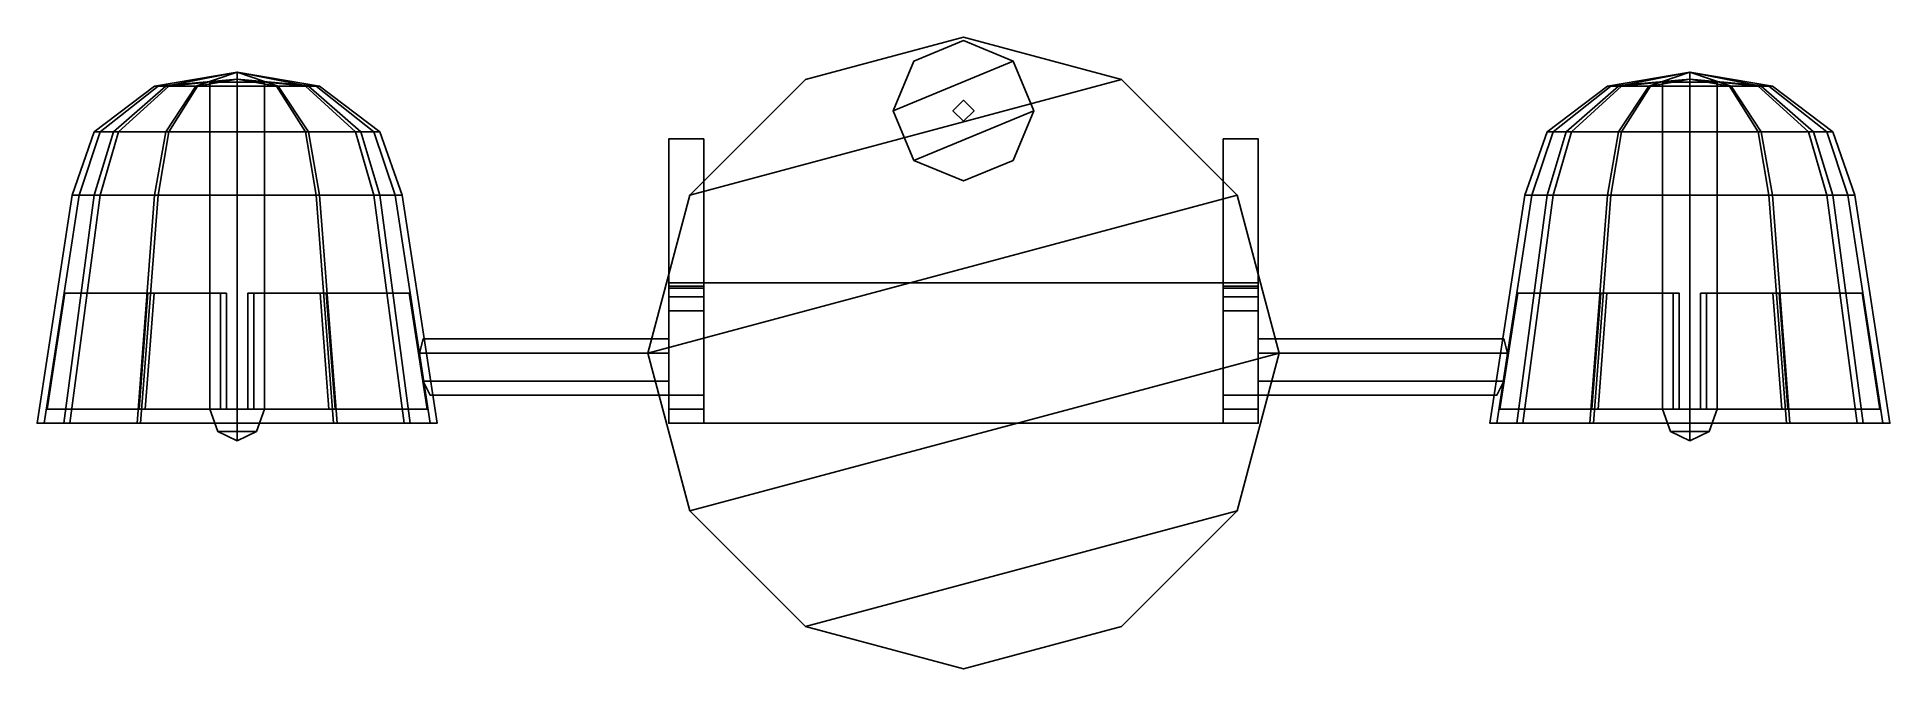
# Model space of a CAD drawing. Extents: x -2.64 to 2.64, y -0.9 to 0.9.
import ezdxf

# ---------------------------------------------------------------- set-up
doc = ezdxf.new("R2010")
doc.units = 0
doc.layers.add('TURRET', color=2, linetype='CONTINUOUS')

msp = doc.modelspace()

# ---------------------------------------------------------------- linework, layer by layer
at = {"layer": 'TURRET'}
for points in [[(-0.7794, 0.45, 0.24), (0.45, 0.7794, 0.24), (0, 0.9, 0.24), (-0.45, 0.7794, 0.24)], [(0, 0.9, 0.1), (-0.45, 0.7794, 0.1), (-0.45, 0.7794, 0.24), (0, 0.9, 0.24)], [(0.45, 0.7794, 0.1), (0, 0.9, 0.1), (0, 0.9, 0.24), (0.45, 0.7794, 0.24)], [(-0.2, 0.69, 0.78), (0.1414, 0.8314, 0.78), (0, 0.89, 0.78), (-0.1414, 0.8314, 0.78)], [(0, 0.89, 0.73), (-0.1414, 0.8314, 0.73), (-0.1414, 0.8314, 0.78), (0, 0.89, 0.78)], [(0.1414, 0.8314, 0.73), (0, 0.89, 0.73), (0, 0.89, 0.78), (0.1414, 0.8314, 0.78)], [(-2.07, 0.8, 0.44), (-2.2735, 0.76, 0.3225), (-2.305, 0.76, 0.44), (-2.07, 0.8, 0.44)], [(-2.07, 0.8, 0.44), (-2.305, 0.76, 0.44), (-2.2735, 0.76, 0.5575), (-2.07, 0.8, 0.44)], [(-2.07, 0.8, 0.44), (-2.1875, 0.76, 0.2365), (-2.2735, 0.76, 0.3225), (-2.07, 0.8, 0.44)], [(-2.07, 0.8, 0.44), (-2.2735, 0.76, 0.5575), (-2.1875, 0.76, 0.6435), (-2.07, 0.8, 0.44)], [(-2.07, 0.8, 0.44), (-2.07, 0.76, 0.205), (-2.1875, 0.76, 0.2365), (-2.07, 0.8, 0.44)], [(-2.07, 0.8, 0.44), (-2.1875, 0.76, 0.6435), (-2.07, 0.76, 0.675), (-2.07, 0.8, 0.44)], [(-2.07, 0.8, 0.44), (-1.835, 0.76, 0.44), (-1.8665, 0.76, 0.3225), (-2.07, 0.8, 0.44)], [(-2.07, 0.8, 0.44), (-1.8665, 0.76, 0.3225), (-1.9525, 0.76, 0.2365), (-2.07, 0.8, 0.44)], [(-2.07, 0.8, 0.44), (-1.9525, 0.76, 0.2365), (-2.07, 0.76, 0.205), (-2.07, 0.8, 0.44)], [(-2.07, 0.8, 0.44), (-2.07, 0.76, 0.675), (-1.9525, 0.76, 0.6435), (-2.07, 0.8, 0.44)], [(-2.07, 0.8, 0.44), (-1.9525, 0.76, 0.6435), (-1.8665, 0.76, 0.5575), (-2.07, 0.8, 0.44)], [(-2.07, 0.8, 0.44), (-1.8665, 0.76, 0.5575), (-1.835, 0.76, 0.44), (-2.07, 0.8, 0.44)], [(-0.1414, 0.8314, 0.73), (-0.2, 0.69, 0.73), (-0.2, 0.69, 0.78), (-0.1414, 0.8314, 0.78)], [(-0.1414, 0.5486, 0.78), (0.2, 0.69, 0.78), (0.1414, 0.8314, 0.78), (-0.2, 0.69, 0.78)], [(0.2, 0.69, 0.73), (0.1414, 0.8314, 0.73), (0.1414, 0.8314, 0.78), (0.2, 0.69, 0.78)], [(2.07, 0.8, 0.44), (1.8665, 0.76, 0.3225), (1.835, 0.76, 0.44), (2.07, 0.8, 0.44)], [(2.07, 0.8, 0.44), (1.835, 0.76, 0.44), (1.8665, 0.76, 0.5575), (2.07, 0.8, 0.44)], [(2.07, 0.8, 0.44), (1.9525, 0.76, 0.2365), (1.8665, 0.76, 0.3225), (2.07, 0.8, 0.44)], [(2.07, 0.8, 0.44), (1.8665, 0.76, 0.5575), (1.9525, 0.76, 0.6435), (2.07, 0.8, 0.44)], [(2.07, 0.8, 0.44), (2.07, 0.76, 0.205), (1.9525, 0.76, 0.2365), (2.07, 0.8, 0.44)], [(2.07, 0.8, 0.44), (1.9525, 0.76, 0.6435), (2.07, 0.76, 0.675), (2.07, 0.8, 0.44)], [(2.07, 0.8, 0.44), (2.305, 0.76, 0.44), (2.2735, 0.76, 0.3225), (2.07, 0.8, 0.44)], [(2.07, 0.8, 0.44), (2.2735, 0.76, 0.3225), (2.1875, 0.76, 0.2365), (2.07, 0.8, 0.44)], [(2.07, 0.8, 0.44), (2.1875, 0.76, 0.2365), (2.07, 0.76, 0.205), (2.07, 0.8, 0.44)], [(2.07, 0.8, 0.44), (2.07, 0.76, 0.675), (2.1875, 0.76, 0.6435), (2.07, 0.8, 0.44)], [(2.07, 0.8, 0.44), (2.1875, 0.76, 0.6435), (2.2735, 0.76, 0.5575), (2.07, 0.8, 0.44)], [(2.07, 0.8, 0.44), (2.2735, 0.76, 0.5575), (2.305, 0.76, 0.44), (2.07, 0.8, 0.44)], [(-2.2735, 0.76, 0.3225), (-2.4225, 0.63, 0.2365), (-2.477, 0.63, 0.44), (-2.305, 0.76, 0.44)], [(-2.305, 0.76, 0.44), (-2.477, 0.63, 0.44), (-2.4225, 0.63, 0.6435), (-2.2735, 0.76, 0.5575)], [(-2.295, 0.76, 0.44), (-2.4597, 0.63, 0.44), (-2.4075, 0.63, 0.2451), (-2.2649, 0.76, 0.3275)], [(-2.2649, 0.76, 0.5525), (-2.4075, 0.63, 0.6349), (-2.4597, 0.63, 0.44), (-2.295, 0.76, 0.44)], [(-2.1875, 0.76, 0.2365), (-2.2735, 0.63, 0.0875), (-2.4225, 0.63, 0.2365), (-2.2735, 0.76, 0.3225)], [(-2.2735, 0.76, 0.5575), (-2.4225, 0.63, 0.6435), (-2.2735, 0.63, 0.7925), (-2.1875, 0.76, 0.6435)], [(-2.2649, 0.76, 0.3275), (-2.4075, 0.63, 0.2451), (-2.2649, 0.63, 0.1025), (-2.1825, 0.76, 0.2451)], [(-2.1825, 0.76, 0.6349), (-2.2649, 0.63, 0.7775), (-2.4075, 0.63, 0.6349), (-2.2649, 0.76, 0.5525)], [(-2.07, 0.78, 0.44), (-2.295, 0.76, 0.44), (-2.2649, 0.76, 0.3275), (-2.07, 0.78, 0.44)], [(-2.07, 0.78, 0.44), (-2.2649, 0.76, 0.5525), (-2.295, 0.76, 0.44), (-2.07, 0.78, 0.44)], [(-2.07, 0.76, 0.205), (-2.07, 0.63, 0.033), (-2.2735, 0.63, 0.0875), (-2.1875, 0.76, 0.2365)], [(-2.1875, 0.76, 0.6435), (-2.2735, 0.63, 0.7925), (-2.07, 0.63, 0.847), (-2.07, 0.76, 0.675)], [(-2.07, 0.78, 0.44), (-2.2649, 0.76, 0.3275), (-2.1825, 0.76, 0.2451), (-2.07, 0.78, 0.44)], [(-2.07, 0.78, 0.44), (-2.1825, 0.76, 0.6349), (-2.2649, 0.76, 0.5525), (-2.07, 0.78, 0.44)], [(-2.1825, 0.76, 0.2451), (-2.2649, 0.63, 0.1025), (-2.07, 0.63, 0.0503), (-2.07, 0.76, 0.215)], [(-2.07, 0.76, 0.665), (-2.07, 0.63, 0.8297), (-2.2649, 0.63, 0.7775), (-2.1825, 0.76, 0.6349)], [(-2.07, 0.78, 0.44), (-2.1825, 0.76, 0.2451), (-2.07, 0.76, 0.215), (-2.07, 0.78, 0.44)], [(-2.07, 0.78, 0.44), (-2.07, 0.76, 0.665), (-2.1825, 0.76, 0.6349), (-2.07, 0.78, 0.44)], [(-2.07, -0.16, 0.35), (-2.1479, -0.16, 0.395), (-2.1479, 0.772, 0.395), (-2.07, 0.772, 0.35)], [(-2.1479, -0.16, 0.395), (-2.1479, -0.16, 0.485), (-2.1479, 0.772, 0.485), (-2.1479, 0.772, 0.395)], [(-2.1479, -0.16, 0.485), (-2.07, -0.16, 0.53), (-2.07, 0.772, 0.53), (-2.1479, 0.772, 0.485)], [(-2.07, 0.78, 0.44), (-2.07, 0.76, 0.215), (-1.9575, 0.76, 0.2451), (-2.07, 0.78, 0.44)], [(-2.07, 0.78, 0.44), (-1.9575, 0.76, 0.2451), (-1.8751, 0.76, 0.3275), (-2.07, 0.78, 0.44)], [(-2.07, 0.78, 0.44), (-1.8751, 0.76, 0.3275), (-1.845, 0.76, 0.44), (-2.07, 0.78, 0.44)], [(-2.07, 0.78, 0.44), (-1.8751, 0.76, 0.5525), (-1.9575, 0.76, 0.6349), (-2.07, 0.78, 0.44)], [(-2.07, 0.78, 0.44), (-1.9575, 0.76, 0.6349), (-2.07, 0.76, 0.665), (-2.07, 0.78, 0.44)], [(-2.07, 0.78, 0.44), (-1.845, 0.76, 0.44), (-1.8751, 0.76, 0.5525), (-2.07, 0.78, 0.44)], [(-1.9921, -0.16, 0.395), (-2.07, -0.16, 0.35), (-2.07, 0.772, 0.35), (-1.9921, 0.772, 0.395)], [(-2.07, -0.16, 0.53), (-1.9921, -0.16, 0.485), (-1.9921, 0.772, 0.485), (-2.07, 0.772, 0.53)], [(-1.9525, 0.76, 0.2365), (-1.8665, 0.63, 0.0875), (-2.07, 0.63, 0.033), (-2.07, 0.76, 0.205)], [(-2.07, 0.76, 0.215), (-2.07, 0.63, 0.0503), (-1.8751, 0.63, 0.1025), (-1.9575, 0.76, 0.2451)], [(-2.07, 0.76, 0.675), (-2.07, 0.63, 0.847), (-1.8665, 0.63, 0.7925), (-1.9525, 0.76, 0.6435)], [(-1.9575, 0.76, 0.6349), (-1.8751, 0.63, 0.7775), (-2.07, 0.63, 0.8297), (-2.07, 0.76, 0.665)], [(-1.9921, -0.16, 0.485), (-1.9921, -0.16, 0.395), (-1.9921, 0.772, 0.395), (-1.9921, 0.772, 0.485)], [(-1.9575, 0.76, 0.2451), (-1.8751, 0.63, 0.1025), (-1.7325, 0.63, 0.2451), (-1.8751, 0.76, 0.3275)], [(-1.8751, 0.76, 0.5525), (-1.7325, 0.63, 0.6349), (-1.8751, 0.63, 0.7775), (-1.9575, 0.76, 0.6349)], [(-1.8665, 0.76, 0.3225), (-1.7175, 0.63, 0.2365), (-1.8665, 0.63, 0.0875), (-1.9525, 0.76, 0.2365)], [(-1.9525, 0.76, 0.6435), (-1.8665, 0.63, 0.7925), (-1.7175, 0.63, 0.6435), (-1.8665, 0.76, 0.5575)], [(-1.8751, 0.76, 0.3275), (-1.7325, 0.63, 0.2451), (-1.6803, 0.63, 0.44), (-1.845, 0.76, 0.44)], [(-1.845, 0.76, 0.44), (-1.6803, 0.63, 0.44), (-1.7325, 0.63, 0.6349), (-1.8751, 0.76, 0.5525)], [(-1.835, 0.76, 0.44), (-1.663, 0.63, 0.44), (-1.7175, 0.63, 0.2365), (-1.8665, 0.76, 0.3225)], [(-1.8665, 0.76, 0.5575), (-1.7175, 0.63, 0.6435), (-1.663, 0.63, 0.44), (-1.835, 0.76, 0.44)], [(-0.9, 0, 0.24), (0.7794, 0.45, 0.24), (0.45, 0.7794, 0.24), (-0.7794, 0.45, 0.24)], [(-0.45, 0.7794, 0.1), (-0.7794, 0.45, 0.1), (-0.7794, 0.45, 0.24), (-0.45, 0.7794, 0.24)], [(0.7794, 0.45, 0.1), (0.45, 0.7794, 0.1), (0.45, 0.7794, 0.24), (0.7794, 0.45, 0.24)], [(1.8665, 0.76, 0.3225), (1.7175, 0.63, 0.2365), (1.663, 0.63, 0.44), (1.835, 0.76, 0.44)], [(1.835, 0.76, 0.44), (1.663, 0.63, 0.44), (1.7175, 0.63, 0.6435), (1.8665, 0.76, 0.5575)], [(1.845, 0.76, 0.44), (1.6803, 0.63, 0.44), (1.7325, 0.63, 0.2451), (1.8751, 0.76, 0.3275)], [(1.8751, 0.76, 0.5525), (1.7325, 0.63, 0.6349), (1.6803, 0.63, 0.44), (1.845, 0.76, 0.44)], [(1.9525, 0.76, 0.2365), (1.8665, 0.63, 0.0875), (1.7175, 0.63, 0.2365), (1.8665, 0.76, 0.3225)], [(1.8665, 0.76, 0.5575), (1.7175, 0.63, 0.6435), (1.8665, 0.63, 0.7925), (1.9525, 0.76, 0.6435)], [(1.8751, 0.76, 0.3275), (1.7325, 0.63, 0.2451), (1.8751, 0.63, 0.1025), (1.9575, 0.76, 0.2451)], [(1.9575, 0.76, 0.6349), (1.8751, 0.63, 0.7775), (1.7325, 0.63, 0.6349), (1.8751, 0.76, 0.5525)], [(2.07, 0.78, 0.44), (1.845, 0.76, 0.44), (1.8751, 0.76, 0.3275), (2.07, 0.78, 0.44)], [(2.07, 0.78, 0.44), (1.8751, 0.76, 0.5525), (1.845, 0.76, 0.44), (2.07, 0.78, 0.44)], [(2.07, 0.76, 0.205), (2.07, 0.63, 0.033), (1.8665, 0.63, 0.0875), (1.9525, 0.76, 0.2365)], [(1.9525, 0.76, 0.6435), (1.8665, 0.63, 0.7925), (2.07, 0.63, 0.847), (2.07, 0.76, 0.675)], [(2.07, 0.78, 0.44), (1.8751, 0.76, 0.3275), (1.9575, 0.76, 0.2451), (2.07, 0.78, 0.44)], [(2.07, 0.78, 0.44), (1.9575, 0.76, 0.6349), (1.8751, 0.76, 0.5525), (2.07, 0.78, 0.44)], [(1.9575, 0.76, 0.2451), (1.8751, 0.63, 0.1025), (2.07, 0.63, 0.0503), (2.07, 0.76, 0.215)], [(2.07, 0.76, 0.665), (2.07, 0.63, 0.8297), (1.8751, 0.63, 0.7775), (1.9575, 0.76, 0.6349)], [(2.07, 0.78, 0.44), (1.9575, 0.76, 0.2451), (2.07, 0.76, 0.215), (2.07, 0.78, 0.44)], [(2.07, 0.78, 0.44), (2.07, 0.76, 0.665), (1.9575, 0.76, 0.6349), (2.07, 0.78, 0.44)], [(2.07, -0.16, 0.35), (1.9921, -0.16, 0.395), (1.9921, 0.772, 0.395), (2.07, 0.772, 0.35)], [(1.9921, -0.16, 0.395), (1.9921, -0.16, 0.485), (1.9921, 0.772, 0.485), (1.9921, 0.772, 0.395)], [(1.9921, -0.16, 0.485), (2.07, -0.16, 0.53), (2.07, 0.772, 0.53), (1.9921, 0.772, 0.485)], [(2.07, 0.78, 0.44), (2.07, 0.76, 0.215), (2.1825, 0.76, 0.2451), (2.07, 0.78, 0.44)], [(2.07, 0.78, 0.44), (2.1825, 0.76, 0.2451), (2.2649, 0.76, 0.3275), (2.07, 0.78, 0.44)], [(2.07, 0.78, 0.44), (2.2649, 0.76, 0.3275), (2.295, 0.76, 0.44), (2.07, 0.78, 0.44)], [(2.07, 0.78, 0.44), (2.2649, 0.76, 0.5525), (2.1825, 0.76, 0.6349), (2.07, 0.78, 0.44)], [(2.07, 0.78, 0.44), (2.1825, 0.76, 0.6349), (2.07, 0.76, 0.665), (2.07, 0.78, 0.44)], [(2.07, 0.78, 0.44), (2.295, 0.76, 0.44), (2.2649, 0.76, 0.5525), (2.07, 0.78, 0.44)], [(2.1479, -0.16, 0.395), (2.07, -0.16, 0.35), (2.07, 0.772, 0.35), (2.1479, 0.772, 0.395)], [(2.07, -0.16, 0.53), (2.1479, -0.16, 0.485), (2.1479, 0.772, 0.485), (2.07, 0.772, 0.53)], [(2.1875, 0.76, 0.2365), (2.2735, 0.63, 0.0875), (2.07, 0.63, 0.033), (2.07, 0.76, 0.205)], [(2.07, 0.76, 0.215), (2.07, 0.63, 0.0503), (2.2649, 0.63, 0.1025), (2.1825, 0.76, 0.2451)], [(2.07, 0.76, 0.675), (2.07, 0.63, 0.847), (2.2735, 0.63, 0.7925), (2.1875, 0.76, 0.6435)], [(2.1825, 0.76, 0.6349), (2.2649, 0.63, 0.7775), (2.07, 0.63, 0.8297), (2.07, 0.76, 0.665)], [(2.1479, -0.16, 0.485), (2.1479, -0.16, 0.395), (2.1479, 0.772, 0.395), (2.1479, 0.772, 0.485)], [(2.1825, 0.76, 0.2451), (2.2649, 0.63, 0.1025), (2.4075, 0.63, 0.2451), (2.2649, 0.76, 0.3275)], [(2.2649, 0.76, 0.5525), (2.4075, 0.63, 0.6349), (2.2649, 0.63, 0.7775), (2.1825, 0.76, 0.6349)], [(2.2735, 0.76, 0.3225), (2.4225, 0.63, 0.2365), (2.2735, 0.63, 0.0875), (2.1875, 0.76, 0.2365)], [(2.1875, 0.76, 0.6435), (2.2735, 0.63, 0.7925), (2.4225, 0.63, 0.6435), (2.2735, 0.76, 0.5575)], [(2.2649, 0.76, 0.3275), (2.4075, 0.63, 0.2451), (2.4597, 0.63, 0.44), (2.295, 0.76, 0.44)], [(2.295, 0.76, 0.44), (2.4597, 0.63, 0.44), (2.4075, 0.63, 0.6349), (2.2649, 0.76, 0.5525)], [(2.305, 0.76, 0.44), (2.477, 0.63, 0.44), (2.4225, 0.63, 0.2365), (2.2735, 0.76, 0.3225)], [(2.2735, 0.76, 0.5575), (2.4225, 0.63, 0.6435), (2.477, 0.63, 0.44), (2.305, 0.76, 0.44)], [(-0.2, 0.69, 0.73), (-0.1414, 0.5486, 0.73), (-0.1414, 0.5486, 0.78), (-0.2, 0.69, 0.78)], [(0, 0.49, 0.78), (0.1414, 0.5486, 0.78), (0.2, 0.69, 0.78), (-0.1414, 0.5486, 0.78)], [(0, 0.72, 0.24), (-0.03, 0.69, 0.24), (-0.03, 0.69, 0.73), (0, 0.72, 0.73)], [(-0.03, 0.69, 0.24), (0, 0.66, 0.24), (0, 0.66, 0.73), (-0.03, 0.69, 0.73)], [(0.03, 0.69, 0.24), (0, 0.72, 0.24), (0, 0.72, 0.73), (0.03, 0.69, 0.73)], [(0, 0.66, 0.24), (0.03, 0.69, 0.24), (0.03, 0.69, 0.73), (0, 0.66, 0.73)], [(0.1414, 0.5486, 0.73), (0.2, 0.69, 0.73), (0.2, 0.69, 0.78), (0.1414, 0.5486, 0.78)], [(-2.4225, 0.63, 0.2365), (-2.477, 0.45, 0.205), (-2.54, 0.45, 0.44), (-2.477, 0.63, 0.44)], [(-2.477, 0.63, 0.44), (-2.54, 0.45, 0.44), (-2.477, 0.45, 0.675), (-2.4225, 0.63, 0.6435)], [(-2.4597, 0.63, 0.44), (-2.52, 0.45, 0.44), (-2.4597, 0.45, 0.215), (-2.4075, 0.63, 0.2451)], [(-2.4075, 0.63, 0.6349), (-2.4597, 0.45, 0.665), (-2.52, 0.45, 0.44), (-2.4597, 0.63, 0.44)], [(-2.2735, 0.63, 0.0875), (-2.305, 0.45, 0.033), (-2.477, 0.45, 0.205), (-2.4225, 0.63, 0.2365)], [(-2.4225, 0.63, 0.6435), (-2.477, 0.45, 0.675), (-2.305, 0.45, 0.847), (-2.2735, 0.63, 0.7925)], [(-2.4075, 0.63, 0.2451), (-2.4597, 0.45, 0.215), (-2.295, 0.45, 0.0503), (-2.2649, 0.63, 0.1025)], [(-2.2649, 0.63, 0.7775), (-2.295, 0.45, 0.8297), (-2.4597, 0.45, 0.665), (-2.4075, 0.63, 0.6349)], [(-2.07, 0.63, 0.033), (-2.07, 0.45, -0.03), (-2.305, 0.45, 0.033), (-2.2735, 0.63, 0.0875)], [(-2.2735, 0.63, 0.7925), (-2.305, 0.45, 0.847), (-2.07, 0.45, 0.91), (-2.07, 0.63, 0.847)], [(-2.2649, 0.63, 0.1025), (-2.295, 0.45, 0.0503), (-2.07, 0.45, -0.01), (-2.07, 0.63, 0.0503)], [(-2.07, 0.63, 0.8297), (-2.07, 0.45, 0.89), (-2.295, 0.45, 0.8297), (-2.2649, 0.63, 0.7775)], [(-1.8665, 0.63, 0.0875), (-1.835, 0.45, 0.033), (-2.07, 0.45, -0.03), (-2.07, 0.63, 0.033)], [(-2.07, 0.63, 0.0503), (-2.07, 0.45, -0.01), (-1.845, 0.45, 0.0503), (-1.8751, 0.63, 0.1025)], [(-2.07, 0.63, 0.847), (-2.07, 0.45, 0.91), (-1.835, 0.45, 0.847), (-1.8665, 0.63, 0.7925)], [(-1.8751, 0.63, 0.7775), (-1.845, 0.45, 0.8297), (-2.07, 0.45, 0.89), (-2.07, 0.63, 0.8297)], [(-1.8751, 0.63, 0.1025), (-1.845, 0.45, 0.0503), (-1.6803, 0.45, 0.215), (-1.7325, 0.63, 0.2451)], [(-1.7325, 0.63, 0.6349), (-1.6803, 0.45, 0.665), (-1.845, 0.45, 0.8297), (-1.8751, 0.63, 0.7775)], [(-1.7175, 0.63, 0.2365), (-1.663, 0.45, 0.205), (-1.835, 0.45, 0.033), (-1.8665, 0.63, 0.0875)], [(-1.8665, 0.63, 0.7925), (-1.835, 0.45, 0.847), (-1.663, 0.45, 0.675), (-1.7175, 0.63, 0.6435)], [(-1.7325, 0.63, 0.2451), (-1.6803, 0.45, 0.215), (-1.62, 0.45, 0.44), (-1.6803, 0.63, 0.44)], [(-1.6803, 0.63, 0.44), (-1.62, 0.45, 0.44), (-1.6803, 0.45, 0.665), (-1.7325, 0.63, 0.6349)], [(-1.663, 0.63, 0.44), (-1.6, 0.45, 0.44), (-1.663, 0.45, 0.205), (-1.7175, 0.63, 0.2365)], [(-1.7175, 0.63, 0.6435), (-1.663, 0.45, 0.675), (-1.6, 0.45, 0.44), (-1.663, 0.63, 0.44)], [(-0.84, 0.1907, 0.99), (-0.84, 0.61, 1.19), (-0.74, 0.61, 1.19), (-0.74, 0.1907, 0.99)], [(-0.74, 0.61, 1.19), (-0.84, 0.61, 1.19), (-0.84, 0.61, 1.27), (-0.74, 0.61, 1.27)], [(-0.74, 0.61, 1.27), (-0.84, 0.61, 1.27), (-0.84, 0.1843, 1.27), (-0.74, 0.1843, 1.27)], [(-0.84, 0.1843, 1.27), (-0.84, 0.61, 1.27), (-0.84, 0.61, 1.19), (-0.84, 0.1907, 0.99)], [(-0.74, 0.1907, 0.99), (-0.74, 0.61, 1.19), (-0.74, 0.61, 1.27), (-0.74, 0.1843, 1.27)], [(0.84, 0.61, 1.19), (0.74, 0.61, 1.19), (0.74, 0.61, 1.27), (0.84, 0.61, 1.27)], [(0.84, 0.61, 1.27), (0.74, 0.61, 1.27), (0.74, 0.1843, 1.27), (0.84, 0.1843, 1.27)], [(0.74, 0.1907, 0.99), (0.74, 0.61, 1.19), (0.84, 0.61, 1.19), (0.84, 0.1907, 0.99)], [(0.74, 0.1843, 1.27), (0.74, 0.61, 1.27), (0.74, 0.61, 1.19), (0.74, 0.1907, 0.99)], [(0.84, 0.1907, 0.99), (0.84, 0.61, 1.19), (0.84, 0.61, 1.27), (0.84, 0.1843, 1.27)], [(1.7175, 0.63, 0.2365), (1.663, 0.45, 0.205), (1.6, 0.45, 0.44), (1.663, 0.63, 0.44)], [(1.663, 0.63, 0.44), (1.6, 0.45, 0.44), (1.663, 0.45, 0.675), (1.7175, 0.63, 0.6435)], [(1.6803, 0.63, 0.44), (1.62, 0.45, 0.44), (1.6803, 0.45, 0.215), (1.7325, 0.63, 0.2451)], [(1.7325, 0.63, 0.6349), (1.6803, 0.45, 0.665), (1.62, 0.45, 0.44), (1.6803, 0.63, 0.44)], [(1.8665, 0.63, 0.0875), (1.835, 0.45, 0.033), (1.663, 0.45, 0.205), (1.7175, 0.63, 0.2365)], [(1.7175, 0.63, 0.6435), (1.663, 0.45, 0.675), (1.835, 0.45, 0.847), (1.8665, 0.63, 0.7925)], [(1.7325, 0.63, 0.2451), (1.6803, 0.45, 0.215), (1.845, 0.45, 0.0503), (1.8751, 0.63, 0.1025)], [(1.8751, 0.63, 0.7775), (1.845, 0.45, 0.8297), (1.6803, 0.45, 0.665), (1.7325, 0.63, 0.6349)], [(2.07, 0.63, 0.033), (2.07, 0.45, -0.03), (1.835, 0.45, 0.033), (1.8665, 0.63, 0.0875)], [(1.8665, 0.63, 0.7925), (1.835, 0.45, 0.847), (2.07, 0.45, 0.91), (2.07, 0.63, 0.847)], [(1.8751, 0.63, 0.1025), (1.845, 0.45, 0.0503), (2.07, 0.45, -0.01), (2.07, 0.63, 0.0503)], [(2.07, 0.63, 0.8297), (2.07, 0.45, 0.89), (1.845, 0.45, 0.8297), (1.8751, 0.63, 0.7775)], [(2.2735, 0.63, 0.0875), (2.305, 0.45, 0.033), (2.07, 0.45, -0.03), (2.07, 0.63, 0.033)], [(2.07, 0.63, 0.0503), (2.07, 0.45, -0.01), (2.295, 0.45, 0.0503), (2.2649, 0.63, 0.1025)], [(2.07, 0.63, 0.847), (2.07, 0.45, 0.91), (2.305, 0.45, 0.847), (2.2735, 0.63, 0.7925)], [(2.2649, 0.63, 0.7775), (2.295, 0.45, 0.8297), (2.07, 0.45, 0.89), (2.07, 0.63, 0.8297)], [(2.2649, 0.63, 0.1025), (2.295, 0.45, 0.0503), (2.4597, 0.45, 0.215), (2.4075, 0.63, 0.2451)], [(2.4075, 0.63, 0.6349), (2.4597, 0.45, 0.665), (2.295, 0.45, 0.8297), (2.2649, 0.63, 0.7775)], [(2.4225, 0.63, 0.2365), (2.477, 0.45, 0.205), (2.305, 0.45, 0.033), (2.2735, 0.63, 0.0875)], [(2.2735, 0.63, 0.7925), (2.305, 0.45, 0.847), (2.477, 0.45, 0.675), (2.4225, 0.63, 0.6435)], [(2.4075, 0.63, 0.2451), (2.4597, 0.45, 0.215), (2.52, 0.45, 0.44), (2.4597, 0.63, 0.44)], [(2.4597, 0.63, 0.44), (2.52, 0.45, 0.44), (2.4597, 0.45, 0.665), (2.4075, 0.63, 0.6349)], [(2.477, 0.63, 0.44), (2.54, 0.45, 0.44), (2.477, 0.45, 0.205), (2.4225, 0.63, 0.2365)], [(2.4225, 0.63, 0.6435), (2.477, 0.45, 0.675), (2.54, 0.45, 0.44), (2.477, 0.63, 0.44)], [(-0.1414, 0.5486, 0.73), (0, 0.49, 0.73), (0, 0.49, 0.78), (-0.1414, 0.5486, 0.78)], [(0, 0.49, 0.73), (0.1414, 0.5486, 0.73), (0.1414, 0.5486, 0.78), (0, 0.49, 0.78)], [(-2.54, 0.45, 0.44), (-2.477, 0.45, 0.205), (-2.5636, -0.2, 0.155), (-2.64, -0.2, 0.44)], [(-2.477, 0.45, 0.675), (-2.54, 0.45, 0.44), (-2.64, -0.2, 0.44), (-2.5636, -0.2, 0.725)], [(-2.62, -0.2, 0.44), (-2.5463, -0.2, 0.165), (-2.4597, 0.45, 0.215), (-2.52, 0.45, 0.44)], [(-2.5463, -0.2, 0.715), (-2.62, -0.2, 0.44), (-2.52, 0.45, 0.44), (-2.4597, 0.45, 0.665)], [(-2.477, 0.45, 0.205), (-2.305, 0.45, 0.033), (-2.355, -0.2, -0.0536), (-2.5636, -0.2, 0.155)], [(-2.305, 0.45, 0.847), (-2.477, 0.45, 0.675), (-2.5636, -0.2, 0.725), (-2.355, -0.2, 0.9336)], [(-2.5463, -0.2, 0.165), (-2.345, -0.2, -0.0363), (-2.295, 0.45, 0.0503), (-2.4597, 0.45, 0.215)], [(-2.345, -0.2, 0.9163), (-2.5463, -0.2, 0.715), (-2.4597, 0.45, 0.665), (-2.295, 0.45, 0.8297)], [(-2.305, 0.45, 0.033), (-2.07, 0.45, -0.03), (-2.07, -0.2, -0.13), (-2.355, -0.2, -0.0536)], [(-2.07, 0.45, 0.91), (-2.305, 0.45, 0.847), (-2.355, -0.2, 0.9336), (-2.07, -0.2, 1.01)], [(-2.345, -0.2, -0.0363), (-2.07, -0.2, -0.11), (-2.07, 0.45, -0.01), (-2.295, 0.45, 0.0503)], [(-2.07, -0.2, 0.99), (-2.345, -0.2, 0.9163), (-2.295, 0.45, 0.8297), (-2.07, 0.45, 0.89)], [(-2.07, 0.45, -0.03), (-1.835, 0.45, 0.033), (-1.785, -0.2, -0.0536), (-2.07, -0.2, -0.13)], [(-2.07, -0.2, -0.11), (-1.795, -0.2, -0.0363), (-1.845, 0.45, 0.0503), (-2.07, 0.45, -0.01)], [(-1.835, 0.45, 0.847), (-2.07, 0.45, 0.91), (-2.07, -0.2, 1.01), (-1.785, -0.2, 0.9336)], [(-1.795, -0.2, 0.9163), (-2.07, -0.2, 0.99), (-2.07, 0.45, 0.89), (-1.845, 0.45, 0.8297)], [(-1.795, -0.2, -0.0363), (-1.5937, -0.2, 0.165), (-1.6803, 0.45, 0.215), (-1.845, 0.45, 0.0503)], [(-1.5937, -0.2, 0.715), (-1.795, -0.2, 0.9163), (-1.845, 0.45, 0.8297), (-1.6803, 0.45, 0.665)], [(-1.835, 0.45, 0.033), (-1.663, 0.45, 0.205), (-1.5764, -0.2, 0.155), (-1.785, -0.2, -0.0536)], [(-1.663, 0.45, 0.675), (-1.835, 0.45, 0.847), (-1.785, -0.2, 0.9336), (-1.5764, -0.2, 0.725)], [(-1.5937, -0.2, 0.165), (-1.52, -0.2, 0.44), (-1.62, 0.45, 0.44), (-1.6803, 0.45, 0.215)], [(-1.52, -0.2, 0.44), (-1.5937, -0.2, 0.715), (-1.6803, 0.45, 0.665), (-1.62, 0.45, 0.44)], [(-1.663, 0.45, 0.205), (-1.6, 0.45, 0.44), (-1.5, -0.2, 0.44), (-1.5764, -0.2, 0.155)], [(-1.6, 0.45, 0.44), (-1.663, 0.45, 0.675), (-1.5764, -0.2, 0.725), (-1.5, -0.2, 0.44)], [(-0.7794, 0.45, 0.1), (-0.9, 0, 0.1), (-0.9, 0, 0.24), (-0.7794, 0.45, 0.24)], [(-0.7794, -0.45, 0.24), (0.9, 0, 0.24), (0.7794, 0.45, 0.24), (-0.9, 0, 0.24)], [(0.9, 0, 0.1), (0.7794, 0.45, 0.1), (0.7794, 0.45, 0.24), (0.9, 0, 0.24)], [(1.6, 0.45, 0.44), (1.663, 0.45, 0.205), (1.5764, -0.2, 0.155), (1.5, -0.2, 0.44)], [(1.663, 0.45, 0.675), (1.6, 0.45, 0.44), (1.5, -0.2, 0.44), (1.5764, -0.2, 0.725)], [(1.52, -0.2, 0.44), (1.5937, -0.2, 0.165), (1.6803, 0.45, 0.215), (1.62, 0.45, 0.44)], [(1.5937, -0.2, 0.715), (1.52, -0.2, 0.44), (1.62, 0.45, 0.44), (1.6803, 0.45, 0.665)], [(1.663, 0.45, 0.205), (1.835, 0.45, 0.033), (1.785, -0.2, -0.0536), (1.5764, -0.2, 0.155)], [(1.835, 0.45, 0.847), (1.663, 0.45, 0.675), (1.5764, -0.2, 0.725), (1.785, -0.2, 0.9336)], [(1.5937, -0.2, 0.165), (1.795, -0.2, -0.0363), (1.845, 0.45, 0.0503), (1.6803, 0.45, 0.215)], [(1.795, -0.2, 0.9163), (1.5937, -0.2, 0.715), (1.6803, 0.45, 0.665), (1.845, 0.45, 0.8297)], [(1.835, 0.45, 0.033), (2.07, 0.45, -0.03), (2.07, -0.2, -0.13), (1.785, -0.2, -0.0536)], [(2.07, 0.45, 0.91), (1.835, 0.45, 0.847), (1.785, -0.2, 0.9336), (2.07, -0.2, 1.01)], [(1.795, -0.2, -0.0363), (2.07, -0.2, -0.11), (2.07, 0.45, -0.01), (1.845, 0.45, 0.0503)], [(2.07, -0.2, 0.99), (1.795, -0.2, 0.9163), (1.845, 0.45, 0.8297), (2.07, 0.45, 0.89)], [(2.07, 0.45, -0.03), (2.305, 0.45, 0.033), (2.355, -0.2, -0.0536), (2.07, -0.2, -0.13)], [(2.07, -0.2, -0.11), (2.345, -0.2, -0.0363), (2.295, 0.45, 0.0503), (2.07, 0.45, -0.01)], [(2.305, 0.45, 0.847), (2.07, 0.45, 0.91), (2.07, -0.2, 1.01), (2.355, -0.2, 0.9336)], [(2.345, -0.2, 0.9163), (2.07, -0.2, 0.99), (2.07, 0.45, 0.89), (2.295, 0.45, 0.8297)], [(2.345, -0.2, -0.0363), (2.5463, -0.2, 0.165), (2.4597, 0.45, 0.215), (2.295, 0.45, 0.0503)], [(2.5463, -0.2, 0.715), (2.345, -0.2, 0.9163), (2.295, 0.45, 0.8297), (2.4597, 0.45, 0.665)], [(2.305, 0.45, 0.033), (2.477, 0.45, 0.205), (2.5636, -0.2, 0.155), (2.355, -0.2, -0.0536)], [(2.477, 0.45, 0.675), (2.305, 0.45, 0.847), (2.355, -0.2, 0.9336), (2.5636, -0.2, 0.725)], [(2.5463, -0.2, 0.165), (2.62, -0.2, 0.44), (2.52, 0.45, 0.44), (2.4597, 0.45, 0.215)], [(2.62, -0.2, 0.44), (2.5463, -0.2, 0.715), (2.4597, 0.45, 0.665), (2.52, 0.45, 0.44)], [(2.477, 0.45, 0.205), (2.54, 0.45, 0.44), (2.64, -0.2, 0.44), (2.5636, -0.2, 0.155)], [(2.54, 0.45, 0.44), (2.477, 0.45, 0.675), (2.5636, -0.2, 0.725), (2.64, -0.2, 0.44)], [(-2.1479, -0.16, 0.45), (-2.1479, 0.17, 0.45), (-2.5604, 0.17, 0.45), (-2.6112, -0.16, 0.45)], [(-2.5604, 0.17, 0.43), (-2.1479, 0.17, 0.43), (-2.1479, -0.16, 0.43), (-2.6112, -0.16, 0.43)], [(-2.5604, 0.17, 0.45), (-2.1479, 0.17, 0.45), (-2.1479, 0.17, 0.43), (-2.5604, 0.17, 0.43)], [(-2.1176, -0.16, 0.3775), (-2.1176, 0.17, 0.3775), (-2.3239, 0.17, 0.0203), (-2.3492, -0.16, -0.0237)], [(-2.3239, 0.17, 0.8597), (-2.1176, 0.17, 0.5025), (-2.1176, -0.16, 0.5025), (-2.3492, -0.16, 0.9037)], [(-2.3065, 0.17, 0.0103), (-2.1003, 0.17, 0.3675), (-2.1003, -0.16, 0.3675), (-2.3319, -0.16, -0.0337)], [(-2.1003, -0.16, 0.5125), (-2.1003, 0.17, 0.5125), (-2.3065, 0.17, 0.8697), (-2.3319, -0.16, 0.9137)], [(-2.3239, 0.17, 0.0203), (-2.1176, 0.17, 0.3775), (-2.1003, 0.17, 0.3675), (-2.3065, 0.17, 0.0103)], [(-2.3065, 0.17, 0.8697), (-2.1003, 0.17, 0.5125), (-2.1176, 0.17, 0.5025), (-2.3239, 0.17, 0.8597)], [(-1.8335, 0.17, 0.0103), (-2.0397, 0.17, 0.3675), (-2.0224, 0.17, 0.3775), (-1.8161, 0.17, 0.0203)], [(-2.0397, -0.16, 0.3675), (-2.0397, 0.17, 0.3675), (-1.8335, 0.17, 0.0103), (-1.8081, -0.16, -0.0337)], [(-1.8161, 0.17, 0.8597), (-2.0224, 0.17, 0.5025), (-2.0397, 0.17, 0.5125), (-1.8335, 0.17, 0.8697)], [(-1.8335, 0.17, 0.8697), (-2.0397, 0.17, 0.5125), (-2.0397, -0.16, 0.5125), (-1.8081, -0.16, 0.9137)], [(-1.8161, 0.17, 0.0203), (-2.0224, 0.17, 0.3775), (-2.0224, -0.16, 0.3775), (-1.7908, -0.16, -0.0237)], [(-2.0224, -0.16, 0.5025), (-2.0224, 0.17, 0.5025), (-1.8161, 0.17, 0.8597), (-1.7908, -0.16, 0.9037)], [(-1.9921, -0.16, 0.43), (-1.9921, 0.17, 0.43), (-1.5796, 0.17, 0.43), (-1.5288, -0.16, 0.43)], [(-1.5796, 0.17, 0.43), (-1.9921, 0.17, 0.43), (-1.9921, 0.17, 0.45), (-1.5796, 0.17, 0.45)], [(-1.5796, 0.17, 0.45), (-1.9921, 0.17, 0.45), (-1.9921, -0.16, 0.45), (-1.5288, -0.16, 0.45)], [(-0.84, 0.16, 2.34), (-0.84, 0.2, 0.58), (-0.84, -0.2, 0.58), (-0.84, -0.16, 2.34)], [(-0.74, 0.16, 2.34), (-0.74, 0.2, 0.58), (-0.84, 0.2, 0.58), (-0.84, 0.16, 2.34)], [(-0.84, -0.2, 0.24), (-0.84, -0.2, 0.58), (-0.84, 0.2, 0.58), (-0.84, 0.2, 0.24)], [(-0.84, 0.2, 0.24), (-0.84, 0.2, 0.58), (-0.74, 0.2, 0.58), (-0.74, 0.2, 0.24)], [(-0.84, -0.16, 2.34), (-0.84, -0.12, 2.39), (-0.84, 0.12, 2.39), (-0.84, 0.16, 2.34)], [(-0.84, 0.16, 2.34), (-0.84, 0.12, 2.39), (-0.74, 0.12, 2.39), (-0.74, 0.16, 2.34)], [(-0.74, -0.2, 0.58), (-0.74, 0.2, 0.58), (-0.74, 0.16, 2.34), (-0.74, -0.16, 2.34)], [(0.74, 0.2, 0.58), (-0.74, 0.2, 0.58), (-0.74, -0.2, 0.58), (0.74, -0.2, 0.58)], [(0.74, 0.2, 0.48), (-0.74, 0.2, 0.48), (-0.74, 0.2, 0.58), (0.74, 0.2, 0.58)], [(-0.74, -0.2, 0.48), (-0.74, 0.2, 0.48), (0.74, 0.2, 0.48), (0.74, -0.2, 0.48)], [(-0.74, 0.2, 0.58), (-0.74, -0.2, 0.58), (-0.74, -0.2, 0.24), (-0.74, 0.2, 0.24)], [(-0.74, 0.12, 2.39), (-0.74, -0.12, 2.39), (-0.74, -0.16, 2.34), (-0.74, 0.16, 2.34)], [(0.84, 0.16, 2.34), (0.84, 0.2, 0.58), (0.74, 0.2, 0.58), (0.74, 0.16, 2.34)], [(0.74, 0.16, 2.34), (0.74, 0.2, 0.58), (0.74, -0.2, 0.58), (0.74, -0.16, 2.34)], [(0.74, -0.2, 0.24), (0.74, -0.2, 0.58), (0.74, 0.2, 0.58), (0.74, 0.2, 0.24)], [(0.74, 0.2, 0.24), (0.74, 0.2, 0.58), (0.84, 0.2, 0.58), (0.84, 0.2, 0.24)], [(0.74, 0.16, 2.34), (0.74, 0.12, 2.39), (0.84, 0.12, 2.39), (0.84, 0.16, 2.34)], [(0.74, -0.16, 2.34), (0.74, -0.12, 2.39), (0.74, 0.12, 2.39), (0.74, 0.16, 2.34)], [(0.84, -0.2, 0.58), (0.84, 0.2, 0.58), (0.84, 0.16, 2.34), (0.84, -0.16, 2.34)], [(0.84, 0.2, 0.58), (0.84, -0.2, 0.58), (0.84, -0.2, 0.24), (0.84, 0.2, 0.24)], [(0.84, 0.12, 2.39), (0.84, -0.12, 2.39), (0.84, -0.16, 2.34), (0.84, 0.16, 2.34)], [(1.9921, -0.16, 0.45), (1.9921, 0.17, 0.45), (1.5796, 0.17, 0.45), (1.5288, -0.16, 0.45)], [(1.5796, 0.17, 0.43), (1.9921, 0.17, 0.43), (1.9921, -0.16, 0.43), (1.5288, -0.16, 0.43)], [(1.5796, 0.17, 0.45), (1.9921, 0.17, 0.45), (1.9921, 0.17, 0.43), (1.5796, 0.17, 0.43)], [(2.0224, -0.16, 0.3775), (2.0224, 0.17, 0.3775), (1.8161, 0.17, 0.0203), (1.7908, -0.16, -0.0237)], [(1.8161, 0.17, 0.8597), (2.0224, 0.17, 0.5025), (2.0224, -0.16, 0.5025), (1.7908, -0.16, 0.9037)], [(1.8335, 0.17, 0.0103), (2.0397, 0.17, 0.3675), (2.0397, -0.16, 0.3675), (1.8081, -0.16, -0.0337)], [(2.0397, -0.16, 0.5125), (2.0397, 0.17, 0.5125), (1.8335, 0.17, 0.8697), (1.8081, -0.16, 0.9137)], [(1.8161, 0.17, 0.0203), (2.0224, 0.17, 0.3775), (2.0397, 0.17, 0.3675), (1.8335, 0.17, 0.0103)], [(1.8335, 0.17, 0.8697), (2.0397, 0.17, 0.5125), (2.0224, 0.17, 0.5025), (1.8161, 0.17, 0.8597)], [(2.3065, 0.17, 0.0103), (2.1003, 0.17, 0.3675), (2.1176, 0.17, 0.3775), (2.3239, 0.17, 0.0203)], [(2.1003, -0.16, 0.3675), (2.1003, 0.17, 0.3675), (2.3065, 0.17, 0.0103), (2.3319, -0.16, -0.0337)], [(2.3239, 0.17, 0.8597), (2.1176, 0.17, 0.5025), (2.1003, 0.17, 0.5125), (2.3065, 0.17, 0.8697)], [(2.3065, 0.17, 0.8697), (2.1003, 0.17, 0.5125), (2.1003, -0.16, 0.5125), (2.3319, -0.16, 0.9137)], [(2.3239, 0.17, 0.0203), (2.1176, 0.17, 0.3775), (2.1176, -0.16, 0.3775), (2.3492, -0.16, -0.0237)], [(2.1176, -0.16, 0.5025), (2.1176, 0.17, 0.5025), (2.3239, 0.17, 0.8597), (2.3492, -0.16, 0.9037)], [(2.1479, -0.16, 0.43), (2.1479, 0.17, 0.43), (2.5604, 0.17, 0.43), (2.6112, -0.16, 0.43)], [(2.5604, 0.17, 0.43), (2.1479, 0.17, 0.43), (2.1479, 0.17, 0.45), (2.5604, 0.17, 0.45)], [(2.5604, 0.17, 0.45), (2.1479, 0.17, 0.45), (2.1479, -0.16, 0.45), (2.6112, -0.16, 0.45)], [(-0.84, 0.12, 2.39), (-0.84, -0.12, 2.39), (-0.74, -0.12, 2.39), (-0.74, 0.12, 2.39)], [(0.74, 0.12, 2.39), (0.74, -0.12, 2.39), (0.84, -0.12, 2.39), (0.84, 0.12, 2.39)], [(-0.84, 0, 0.5093), (-0.84, 0.04, 0.44), (-1.54, 0.04, 0.44), (-1.55, 0, 0.5093)], [(-0.84, 0.04, 0.44), (-0.84, 0, 0.3707), (-1.55, 0, 0.3707), (-1.54, 0.04, 0.44)], [(-0.84, -0.08, 0.5093), (-0.84, 0, 0.5093), (-1.55, 0, 0.5093), (-1.54, -0.08, 0.5093)], [(-0.84, 0, 0.3707), (-0.84, -0.08, 0.3707), (-1.54, -0.08, 0.3707), (-1.55, 0, 0.3707)], [(0.84, 0.04, 0.44), (0.84, 0, 0.5093), (1.55, 0, 0.5093), (1.54, 0.04, 0.44)], [(0.84, 0, 0.3707), (0.84, 0.04, 0.44), (1.54, 0.04, 0.44), (1.55, 0, 0.3707)], [(0.84, 0, 0.5093), (0.84, -0.08, 0.5093), (1.54, -0.08, 0.5093), (1.55, 0, 0.5093)], [(0.84, -0.08, 0.3707), (0.84, 0, 0.3707), (1.55, 0, 0.3707), (1.54, -0.08, 0.3707)], [(-0.9, 0, 0.1), (-0.7794, -0.45, 0.1), (-0.7794, -0.45, 0.24), (-0.9, 0, 0.24)], [(-0.45, -0.7794, 0.24), (0.7794, -0.45, 0.24), (0.9, 0, 0.24), (-0.7794, -0.45, 0.24)], [(0.7794, -0.45, 0.1), (0.9, 0, 0.1), (0.9, 0, 0.24), (0.7794, -0.45, 0.24)], [(-0.84, -0.12, 0.44), (-0.84, -0.08, 0.5093), (-1.54, -0.08, 0.5093), (-1.52, -0.12, 0.44)], [(-0.84, -0.08, 0.3707), (-0.84, -0.12, 0.44), (-1.52, -0.12, 0.44), (-1.54, -0.08, 0.3707)], [(0.84, -0.08, 0.5093), (0.84, -0.12, 0.44), (1.52, -0.12, 0.44), (1.54, -0.08, 0.5093)], [(0.84, -0.12, 0.44), (0.84, -0.08, 0.3707), (1.54, -0.08, 0.3707), (1.52, -0.12, 0.44)], [(-0.74, -0.16, 2.34), (-0.74, -0.12, 2.39), (-0.84, -0.12, 2.39), (-0.84, -0.16, 2.34)], [(0.84, -0.16, 2.34), (0.84, -0.12, 2.39), (0.74, -0.12, 2.39), (0.74, -0.16, 2.34)], [(-2.64, -0.2, 0.44), (-2.5636, -0.2, 0.155), (-2.5463, -0.2, 0.165), (-2.62, -0.2, 0.44)], [(-2.5636, -0.2, 0.725), (-2.64, -0.2, 0.44), (-2.62, -0.2, 0.44), (-2.5463, -0.2, 0.715)], [(-2.6112, -0.16, 0.43), (-2.1479, -0.16, 0.43), (-2.1479, -0.16, 0.45), (-2.6112, -0.16, 0.45)], [(-2.5636, -0.2, 0.155), (-2.355, -0.2, -0.0536), (-2.345, -0.2, -0.0363), (-2.5463, -0.2, 0.165)], [(-2.355, -0.2, 0.9336), (-2.5636, -0.2, 0.725), (-2.5463, -0.2, 0.715), (-2.345, -0.2, 0.9163)], [(-2.355, -0.2, -0.0536), (-2.07, -0.2, -0.13), (-2.07, -0.2, -0.11), (-2.345, -0.2, -0.0363)], [(-2.07, -0.2, 1.01), (-2.355, -0.2, 0.9336), (-2.345, -0.2, 0.9163), (-2.07, -0.2, 0.99)], [(-2.3319, -0.16, -0.0337), (-2.1003, -0.16, 0.3675), (-2.1176, -0.16, 0.3775), (-2.3492, -0.16, -0.0237)], [(-2.3492, -0.16, 0.9037), (-2.1176, -0.16, 0.5025), (-2.1003, -0.16, 0.5125), (-2.3319, -0.16, 0.9137)], [(-2.1251, -0.2236, 0.4082), (-2.1479, -0.16, 0.395), (-2.07, -0.16, 0.35), (-2.07, -0.2236, 0.3764)], [(-2.07, -0.2236, 0.5036), (-2.07, -0.16, 0.53), (-2.1479, -0.16, 0.485), (-2.1251, -0.2236, 0.4718)], [(-2.1251, -0.2236, 0.4718), (-2.1479, -0.16, 0.485), (-2.1479, -0.16, 0.395), (-2.1251, -0.2236, 0.4082)], [(-2.07, -0.2236, 0.3764), (-2.07, -0.16, 0.35), (-1.9921, -0.16, 0.395), (-2.0149, -0.2236, 0.4082)], [(-2.0149, -0.2236, 0.4718), (-1.9921, -0.16, 0.485), (-2.07, -0.16, 0.53), (-2.07, -0.2236, 0.5036)], [(-2.07, -0.2, -0.13), (-1.785, -0.2, -0.0536), (-1.795, -0.2, -0.0363), (-2.07, -0.2, -0.11)], [(-1.785, -0.2, 0.9336), (-2.07, -0.2, 1.01), (-2.07, -0.2, 0.99), (-1.795, -0.2, 0.9163)], [(-1.7908, -0.16, -0.0237), (-2.0224, -0.16, 0.3775), (-2.0397, -0.16, 0.3675), (-1.8081, -0.16, -0.0337)], [(-1.8081, -0.16, 0.9137), (-2.0397, -0.16, 0.5125), (-2.0224, -0.16, 0.5025), (-1.7908, -0.16, 0.9037)], [(-2.0149, -0.2236, 0.4082), (-1.9921, -0.16, 0.395), (-1.9921, -0.16, 0.485), (-2.0149, -0.2236, 0.4718)], [(-1.5288, -0.16, 0.45), (-1.9921, -0.16, 0.45), (-1.9921, -0.16, 0.43), (-1.5288, -0.16, 0.43)], [(-1.785, -0.2, -0.0536), (-1.5764, -0.2, 0.155), (-1.5937, -0.2, 0.165), (-1.795, -0.2, -0.0363)], [(-1.5764, -0.2, 0.725), (-1.785, -0.2, 0.9336), (-1.795, -0.2, 0.9163), (-1.5937, -0.2, 0.715)], [(-1.5764, -0.2, 0.155), (-1.5, -0.2, 0.44), (-1.52, -0.2, 0.44), (-1.5937, -0.2, 0.165)], [(-1.5, -0.2, 0.44), (-1.5764, -0.2, 0.725), (-1.5937, -0.2, 0.715), (-1.52, -0.2, 0.44)], [(-0.84, -0.16, 2.34), (-0.84, -0.2, 0.58), (-0.74, -0.2, 0.58), (-0.74, -0.16, 2.34)], [(-0.74, -0.2, 0.24), (-0.74, -0.2, 0.58), (-0.84, -0.2, 0.58), (-0.84, -0.2, 0.24)], [(0.74, -0.2, 0.58), (-0.74, -0.2, 0.58), (-0.74, -0.2, 0.48), (0.74, -0.2, 0.48)], [(0.74, -0.16, 2.34), (0.74, -0.2, 0.58), (0.84, -0.2, 0.58), (0.84, -0.16, 2.34)], [(0.84, -0.2, 0.24), (0.84, -0.2, 0.58), (0.74, -0.2, 0.58), (0.74, -0.2, 0.24)], [(1.5, -0.2, 0.44), (1.5764, -0.2, 0.155), (1.5937, -0.2, 0.165), (1.52, -0.2, 0.44)], [(1.5764, -0.2, 0.725), (1.5, -0.2, 0.44), (1.52, -0.2, 0.44), (1.5937, -0.2, 0.715)], [(1.5288, -0.16, 0.43), (1.9921, -0.16, 0.43), (1.9921, -0.16, 0.45), (1.5288, -0.16, 0.45)], [(1.5764, -0.2, 0.155), (1.785, -0.2, -0.0536), (1.795, -0.2, -0.0363), (1.5937, -0.2, 0.165)], [(1.785, -0.2, 0.9336), (1.5764, -0.2, 0.725), (1.5937, -0.2, 0.715), (1.795, -0.2, 0.9163)], [(1.785, -0.2, -0.0536), (2.07, -0.2, -0.13), (2.07, -0.2, -0.11), (1.795, -0.2, -0.0363)], [(2.07, -0.2, 1.01), (1.785, -0.2, 0.9336), (1.795, -0.2, 0.9163), (2.07, -0.2, 0.99)], [(1.8081, -0.16, -0.0337), (2.0397, -0.16, 0.3675), (2.0224, -0.16, 0.3775), (1.7908, -0.16, -0.0237)], [(1.7908, -0.16, 0.9037), (2.0224, -0.16, 0.5025), (2.0397, -0.16, 0.5125), (1.8081, -0.16, 0.9137)], [(2.0149, -0.2236, 0.4082), (1.9921, -0.16, 0.395), (2.07, -0.16, 0.35), (2.07, -0.2236, 0.3764)], [(2.07, -0.2236, 0.5036), (2.07, -0.16, 0.53), (1.9921, -0.16, 0.485), (2.0149, -0.2236, 0.4718)], [(2.0149, -0.2236, 0.4718), (1.9921, -0.16, 0.485), (1.9921, -0.16, 0.395), (2.0149, -0.2236, 0.4082)], [(2.07, -0.2236, 0.3764), (2.07, -0.16, 0.35), (2.1479, -0.16, 0.395), (2.1251, -0.2236, 0.4082)], [(2.1251, -0.2236, 0.4718), (2.1479, -0.16, 0.485), (2.07, -0.16, 0.53), (2.07, -0.2236, 0.5036)], [(2.07, -0.2, -0.13), (2.355, -0.2, -0.0536), (2.345, -0.2, -0.0363), (2.07, -0.2, -0.11)], [(2.355, -0.2, 0.9336), (2.07, -0.2, 1.01), (2.07, -0.2, 0.99), (2.345, -0.2, 0.9163)], [(2.3492, -0.16, -0.0237), (2.1176, -0.16, 0.3775), (2.1003, -0.16, 0.3675), (2.3319, -0.16, -0.0337)], [(2.3319, -0.16, 0.9137), (2.1003, -0.16, 0.5125), (2.1176, -0.16, 0.5025), (2.3492, -0.16, 0.9037)], [(2.1251, -0.2236, 0.4082), (2.1479, -0.16, 0.395), (2.1479, -0.16, 0.485), (2.1251, -0.2236, 0.4718)], [(2.6112, -0.16, 0.45), (2.1479, -0.16, 0.45), (2.1479, -0.16, 0.43), (2.6112, -0.16, 0.43)], [(2.355, -0.2, -0.0536), (2.5636, -0.2, 0.155), (2.5463, -0.2, 0.165), (2.345, -0.2, -0.0363)], [(2.5636, -0.2, 0.725), (2.355, -0.2, 0.9336), (2.345, -0.2, 0.9163), (2.5463, -0.2, 0.715)], [(2.5636, -0.2, 0.155), (2.64, -0.2, 0.44), (2.62, -0.2, 0.44), (2.5463, -0.2, 0.165)], [(2.64, -0.2, 0.44), (2.5636, -0.2, 0.725), (2.5463, -0.2, 0.715), (2.62, -0.2, 0.44)], [(-2.07, -0.25, 0.44), (-2.07, -0.2236, 0.5036), (-2.1251, -0.2236, 0.4718), (-2.07, -0.25, 0.44)], [(-2.07, -0.25, 0.44), (-2.1251, -0.2236, 0.4718), (-2.1251, -0.2236, 0.4082), (-2.07, -0.25, 0.44)], [(-2.07, -0.25, 0.44), (-2.1251, -0.2236, 0.4082), (-2.07, -0.2236, 0.3764), (-2.07, -0.25, 0.44)], [(-2.07, -0.25, 0.44), (-2.07, -0.2236, 0.3764), (-2.0149, -0.2236, 0.4082), (-2.07, -0.25, 0.44)], [(-2.07, -0.25, 0.44), (-2.0149, -0.2236, 0.4082), (-2.0149, -0.2236, 0.4718), (-2.07, -0.25, 0.44)], [(-2.07, -0.25, 0.44), (-2.0149, -0.2236, 0.4718), (-2.07, -0.2236, 0.5036), (-2.07, -0.25, 0.44)], [(2.07, -0.25, 0.44), (2.07, -0.2236, 0.5036), (2.0149, -0.2236, 0.4718), (2.07, -0.25, 0.44)], [(2.07, -0.25, 0.44), (2.0149, -0.2236, 0.4718), (2.0149, -0.2236, 0.4082), (2.07, -0.25, 0.44)], [(2.07, -0.25, 0.44), (2.0149, -0.2236, 0.4082), (2.07, -0.2236, 0.3764), (2.07, -0.25, 0.44)], [(2.07, -0.25, 0.44), (2.07, -0.2236, 0.3764), (2.1251, -0.2236, 0.4082), (2.07, -0.25, 0.44)], [(2.07, -0.25, 0.44), (2.1251, -0.2236, 0.4082), (2.1251, -0.2236, 0.4718), (2.07, -0.25, 0.44)], [(2.07, -0.25, 0.44), (2.1251, -0.2236, 0.4718), (2.07, -0.2236, 0.5036), (2.07, -0.25, 0.44)], [(-0.7794, -0.45, 0.1), (-0.45, -0.7794, 0.1), (-0.45, -0.7794, 0.24), (-0.7794, -0.45, 0.24)], [(0, -0.9, 0.24), (0.45, -0.7794, 0.24), (0.7794, -0.45, 0.24), (-0.45, -0.7794, 0.24)], [(0.45, -0.7794, 0.1), (0.7794, -0.45, 0.1), (0.7794, -0.45, 0.24), (0.45, -0.7794, 0.24)], [(-0.45, -0.7794, 0.1), (0, -0.9, 0.1), (0, -0.9, 0.24), (-0.45, -0.7794, 0.24)], [(0, -0.9, 0.1), (0.45, -0.7794, 0.1), (0.45, -0.7794, 0.24), (0, -0.9, 0.24)]]:
    msp.add_3dface(points, dxfattribs=at)

doc.saveas('drawing.dxf')
